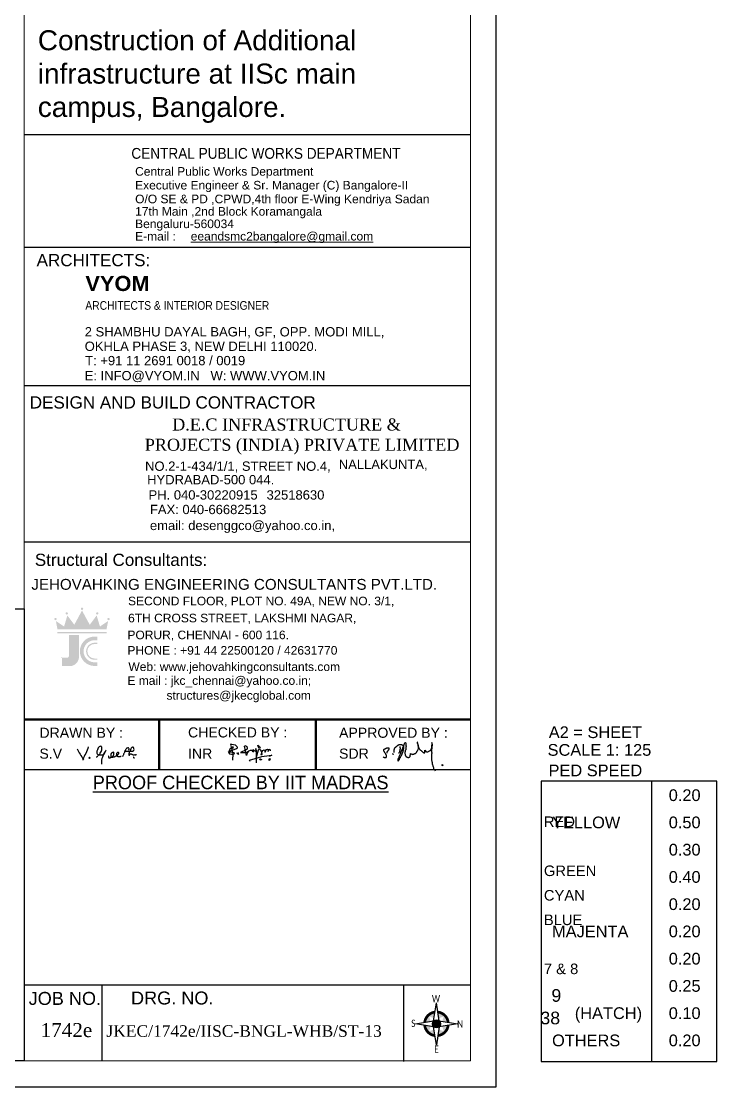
# Model space of a CAD drawing. Header units: inches. Extents: x 42351 to 118476, y -157843 to -108551.
# Drawn here: x 102833 to 118476, y -157843 to -133881 of the extents above; entities that cross this region are included whole.
import ezdxf
from ezdxf.enums import TextEntityAlignment as Align

# ---------------------------------------------------------------- set-up
doc = ezdxf.new("R2010")
doc.units = ezdxf.units.IN
doc.header["$MEASUREMENT"] = 0
for name, color, linetype in [('1', 8, 'Continuous'), ('2', 5, 'Continuous'), ('4', 4, 'Continuous'), ('5', 2, 'Continuous'), ('BULDINGS', 5, 'Continuous'), ('DIM', 251, 'Continuous'), ('Layer1', 142, 'Continuous'), ('TIT', 7, 'Continuous'), ('TITLE-2', 1, 'Continuous'), ('TITLE-3', 3, 'Continuous'), ('TITLE-4', 4, 'Continuous'), ('TITLE-5', 2, 'Continuous')]:
    doc.layers.add(name, color=color, linetype=linetype)
for name, color, linetype, lineweight in [('format', 7, 'Continuous', 20), ('G-ANNO-TTLB', 7, 'Continuous', 9), ('JKEC COLHAT', 2, 'Continuous', 20), ('text', 4, 'Continuous', 30), ('Textsmall', 130, 'Continuous', 30), ('WIN', 32, 'Continuous', 20)]:
    doc.layers.add(name, color=color, linetype=linetype, lineweight=lineweight)
doc.styles.add('Arial', font='arial.ttf', dxfattribs={"height": 400})
doc.styles.add('BA', font='ANTQUAB.TTF')
doc.styles.add('Calibri_1', font='CALIBRI.TTF', dxfattribs={"height": 2.1})
doc.styles.add('T200', font='sanss___.ttf', dxfattribs={"height": 250})
doc.styles.add('T400', font='romantic.ttf')
doc.styles.add('TITLE-T350', font='sanss___.ttf', dxfattribs={"width": 0.9, "height": 325})
doc.styles.add('X-TITLE BLOCK A1$0$X-TITLE BLOCK A1$0$X-TITLE BLOCK A1$0$ROMANTIC', font='romantic.ttf')

# ---------------------------------------------------------------- blocks, each defined once
blk = doc.blocks.new('A$C233D1B7E')
h = blk.add_hatch(color=1)
h.paths.add_polyline_path([(0.4847003582871566, 9.635110490927588, 1), (1.01276676e-08, 9.635110490927588, 1)])
h.paths.add_polyline_path([(2.311598759460395, 10.79532867056393, 1), (2.796299107619884, 10.79532867056393, 1)], flags=17)
h.paths.add_polyline_path([(5.919830164872321, 11.73537637804698, 1), (5.435129816712832, 11.73537637804698, 1)])
h.paths.add_polyline_path([(9.043361222124755, 10.79532867056393, 1), (8.558660873965268, 10.79532867056393, 1)], flags=17)
h.paths.add_polyline_path([(11.35495997145748, 9.635110490927588, 1), (10.87025962329799, 9.635110490927588, 1)])
h.paths.add_polyline_path([(10.70226326192604, 7.537006911405437), (11.03450882244462, 9.235779874206347), (9.35404827062534, 8.099188455239524), (8.674664674166749, 10.35717794612801), (7.262860892669394, 8.463148926107246), (5.677479990792575, 11.37831671906), (4.092099088915758, 8.463148926107246), (2.680295307418404, 10.35717794612801), (2.00091171095981, 8.099188455239524), (0.3204511591405324, 9.235779874206347), (0.6526967196591117, 7.537006911405437), (5.677479990792575, 7.537006911405437)])
h.paths.add_polyline_path([(10.70226326192604, 6.720922917258902), (10.70226326192604, 6.970922917258906), (0.6526967196591117, 6.970922917258902), (0.6526967196591116, 6.720922917258898)])
h = blk.add_hatch(color=252)
h.paths.add_polyline_path([(5.048100854410887, 6.372180881759328), (2.983842070516388, 6.372180881759332), (2.983842070516391, 2.039480239942239, -0.2396762990435147), (2.863287729045122, 1.80243316743082, -0.1353738130742322), (2.625835766228485, 1.712857858596695), (1.56026519223559, 1.713422911230889), (1.560265192235594, -6.7411925e-09), (3.415288741442656, -6.7411927e-09, 0.1848587761268771), (4.586270104222093, 0.6429567335130847, 0.192980149369364), (5.048100854410891, 1.999385900094946)])
h.paths.add_polyline_path([(8.258791717172452, 5.291354160675004), (8.849049201170226, 5.291354160675004), (8.849049201170226, 6.047045357791713), (8.113186051174603, 6.047045357791713, 0.9518389908103086), (8.111683534226572, 0.0154370579545211), (8.84754659289515, 0.0150704403856388), (8.847923089081313, 0.7707615437144427), (8.257665678341917, 0.7710556184534756, -1.000017812415205)])
h.paths.add_polyline_path([(6.765801061718682, 3.030660891584167, -0.4140057555792481), (8.2632009298993, 4.526998658101046), (8.849049201170226, 4.526998658101046), (8.849049201170226, 4.776998658101046), (8.2632009298993, 4.776998658101046, 0.4140354845641973), (6.515801007789947, 3.030660891583476, 0.4140354845639654), (8.2632009298993, 1.284323125067291), (8.849049201170226, 1.284323125067291), (8.849049201170226, 1.534323125067292), (8.2632009298993, 1.534323125067292, -0.4140057555792481)], flags=17)
at = {"color": 252}
blk.add_line((1.56026519223559, 1.713422911230889), (1.56026519223559, 1.713422911230889), dxfattribs=at)
blk = doc.blocks.new('A$C0D3D3FC4')
at = {"layer": '1'}
h = blk.add_hatch(color=256, dxfattribs=at)
edge = h.paths.add_edge_path()
edge.add_ellipse((0, 0), major_axis=(193.2780198827149, 193.2789218000936), ratio=0.9999999998989776, start_angle=-0.0001336823073388, end_angle=35.80434754954642)
edge.add_line((43.68034632503986, 269.824316788523), (62.86079841572791, 147.0867323499988))
edge.add_line((62.86079841572791, 147.0867323499988), (193.2784708398394, 193.2784708439722))
edge = h.paths.add_edge_path()
edge.add_line((147.0867323530838, 62.86079841363244), (269.8243167912588, 43.68034632428316))
edge.add_ellipse((0, 0), major_axis=(193.2780198827146, 193.2789218000935), ratio=0.9999999999709153, start_angle=-35.80461491571419, end_angle=-0.0001336823073357)
edge.add_line((193.2784708398394, 193.2784708439722), (147.0867323535495, 62.86079841369065))
edge = h.paths.add_edge_path()
edge.add_line((147.0867323437706, -62.86079841596074), (193.2784708505496, -193.2784708462423))
edge.add_ellipse((0, 0), major_axis=(193.2780199420919, 193.2789218594712), ratio=0.9999999997255546, start_angle=269.9998663176926, end_angle=305.8043475495464)
edge.add_line((269.8243167884648, -43.68034632550552), (147.0867323437706, -62.86079841596074))
edge = h.paths.add_edge_path()
edge.add_line((62.86079841386527, -147.0867323470884), (43.6803463245742, -269.8243167853798))
edge.add_ellipse((0, 0), major_axis=(193.2780198975887, 193.2789218149677), ratio=0.9999999999558096, start_angle=234.195385084498, end_angle=269.9998663176926)
edge.add_line((193.278470850084, -193.2784708462423), (62.86079841339961, -147.0867323471466))
edge = h.paths.add_edge_path()
edge.add_line((-43.68034632550552, -269.8243167885812), (-62.86079841619357, -147.086732350057))
edge.add_line((-62.86079841572791, -147.086732350057), (-193.2784708398394, -193.2784708440304))
edge.add_ellipse((0, 0), major_axis=(193.2780198827149, 193.2789218000936), ratio=0.9999999998989776, start_angle=179.9998663176927, end_angle=215.8043475495464)
edge = h.paths.add_edge_path()
edge.add_line((-147.0867323535495, -62.86079841363244), (-269.8243167917244, -43.68034632428316))
edge.add_ellipse((0, 0), major_axis=(193.2780198827146, 193.2789218000935), ratio=0.9999999999709153, start_angle=144.1953850842858, end_angle=179.9998663176927)
edge.add_line((-193.2784708403051, -193.2784708440304), (-147.0867323540151, -62.86079841374885))
edge = h.paths.add_edge_path()
edge.add_line((-147.0867323437706, 62.86079841590254), (-193.2784708505496, 193.2784708461841))
edge.add_ellipse((0, 0), major_axis=(193.2780199420919, 193.2789218594712), ratio=0.9999999997255546, start_angle=89.99986631769268, end_angle=125.8043475495464)
edge.add_line((-269.8243167884648, 43.68034632544732), (-147.0867323437706, 62.86079841590254))
edge = h.paths.add_edge_path()
edge.add_line((-193.2784708505496, 193.2784708462423), (-62.86079841386527, 147.0867323471466))
edge.add_line((-62.86079841386527, 147.0867323470302), (-43.6803463245742, 269.8243167853216))
edge.add_ellipse((0, 0), major_axis=(193.2780198975887, 193.2789218149677), ratio=0.9999999999558096, start_angle=54.19538508449794, end_angle=89.99986631769269)
at = {"layer": 'Layer1'}
h = blk.add_hatch(color=8, dxfattribs=at)
edge = h.paths.add_edge_path()
edge.add_line((-43.6803463245742, 269.8243167853216), (-32.20120719913393, 343.2804481282365))
edge.add_ellipse((0, 0), major_axis=(243.8021108876224, -243.8009732086727), ratio=0.9999999999960566, start_angle=140.3587795451892, end_angle=219.6409530892864)
edge.add_line((-343.280448123347, 32.20120719645638), (-269.8243167889304, 43.68034632544732))
edge.add_ellipse((0, 0), major_axis=(193.2789218064267, -193.2780198890479), ratio=0.9999999999554348, start_angle=144.195385084498, end_angle=215.8043475495464, ccw=False)
h = blk.add_hatch(color=8, dxfattribs=at)
edge = h.paths.add_edge_path()
edge.add_line((32.20120720285922, 343.2804481231142), (43.68034632550552, 269.8243167884648))
edge.add_ellipse((0, 0), major_axis=(193.2789218156228, -193.2780198982439), ratio=0.999999999943685, start_angle=90.21478221206411, end_angle=125.8043475495464, ccw=False)
edge.add_line((192.5521272332408, 194.0020950491307), (193.9373912187293, 194.4874400566332))
edge.add_line((193.9373912187293, 194.4874400566332), (193.4449219936505, 193.1118762207916))
edge.add_ellipse((0, 0), major_axis=(193.2789218023025, -193.2780198849237), ratio=0.9999999999926132, start_angle=414.1953850842858, end_angle=449.9505019997784, ccw=False)
edge.add_line((269.8243167912588, 43.68034632434137), (343.2804481280036, 32.20120719878469))
edge.add_ellipse((0, 0), major_axis=(243.800973211839, 243.802110890789), ratio=0.9999999999662532, start_angle=-39.64122045481075, end_angle=39.6409530882386)
h = blk.add_hatch(color=8, dxfattribs=at)
edge = h.paths.add_edge_path()
edge.add_line((-269.8243167917244, -43.68034632434137), (-343.2804481284693, -32.20120719878469))
edge.add_ellipse((0, 0), major_axis=(243.800973211839, 243.802110890789), ratio=0.9999999999662532, start_angle=140.3587795451892, end_angle=219.6409530882386)
edge.add_line((-32.20120720285922, -343.2804481231724), (-43.68034632550552, -269.824316788523))
edge.add_ellipse((0, 0), major_axis=(193.2789218164422, -193.2780198990634), ratio=0.9999999999154136, start_angle=234.19538508428582, end_angle=305.80434754954643, ccw=False)
h = blk.add_hatch(color=8, dxfattribs=at)
edge = h.paths.add_edge_path()
edge.add_line((343.2804481228814, -32.20120719645638), (269.8243167884648, -43.68034632544732))
edge.add_ellipse((0, 0), major_axis=(193.2789218064267, -193.2780198890479), ratio=0.9999999999554348, start_angle=324.19538508449796, end_angle=395.80434754954643, ccw=False)
edge.add_line((43.68034632410854, -269.8243167853216), (32.20120719866827, -343.2804481282365))
edge.add_ellipse((0, 0), major_axis=(243.8021108876224, -243.8009732086727), ratio=0.9999999999960566, start_angle=320.3587795451892, end_angle=399.6409530892864)
at = {"layer": '1'}
for q in [(-103.6980086523108, 3.085006e-09), (-100.1645846897736, 26.83901958051138), (-100.1645846888423, -26.83901957701892), (-89.80510981939733, 51.84900432563154), (-89.80510981660336, -51.84900432662107), (-73.32556510809809, 73.32556511252187), (-73.3255651127547, -73.32556511461735), (-51.8490043268539, 89.80510981637053), (-51.84900432545692, -89.80510981322732), (-26.83901957701892, 100.1645846951287), (-26.83901958074421, -100.1645846958272), (-3.259629e-09, 103.6980086523108), (26.83901958027855, 100.1645846958272), (51.84900432545692, 89.80510981322732), (73.32556511228904, 73.32556511461735), (89.8051098161377, 51.84900432662107), (100.1645846888423, 26.83901957701892), (51.84900432638824, -89.80510981637053), (2.7939677e-09, -103.6980086523108), (26.83901957701892, -100.1645846951287), (73.32556510809809, -73.32556511252187), (89.80510981939733, -51.84900432568975), (103.6980086518452, 3.259629e-09), (100.164584689308, -26.83901958051138)]:
    blk.add_line((0, 0), q, dxfattribs=at)
for major_axis, ratio, start_param, end_param in [((73.32573620032659, -73.32539403287669), 0.9999999999066659, 5.497787143735471, 11.78097245091506), ((74.24389634161972, 74.24424279519175), 0.9999999998705016, 3.92699081705199, 10.21017612423158)]:
    blk.add_ellipse((0, 0), major_axis=major_axis, ratio=ratio, start_param=start_param, end_param=end_param, dxfattribs=at)
at = {"layer": 'BULDINGS'}
for p, q in [((-74.24406957067549, 74.24406956305029), (0, 549.3391149750096)), ((74.24406956927851, 74.2440695638652), (0, 549.3391149750096)), ((-549.339114968665, 0), (-74.24406957067549, 74.24406956305029)), ((-74.24406956974417, -74.2440695639234), (-549.339114968665, 0)), ((74.24406956927851, 74.2440695638652), (549.339114968665, 0)), ((549.339114968665, 0), (74.24406956974417, -74.24406956305029)), ((0, -549.3391149750678), (-74.24406956974417, -74.2440695639234)), ((74.24406956974417, -74.24406956305029), (0, -549.3391149750678))]:
    blk.add_line(p, q, dxfattribs=at)
at = {"layer": 'G-ANNO-TTLB', "color": 6, "style": 'Calibri_1', "width": 0.8}
for s, p in [('W', (-117.2769349198788, 561.0382231280673)), ('S', (-655.7846616716124, -81.71463926776778)), ('N', (538.942861254327, -99.47862478805473)), ('E', (-58.27510092686862, -750.2639048791025))]:
    blk.add_text(s, height=189.9670588207958, dxfattribs=at).set_placement(p)
blk = doc.blocks.new('A$C108F759D')
at = {"layer": 'DIM', "color": 4}
blk.add_circle((3.488196855680541, 1.82702213816384), 0.1807916583310359, dxfattribs=at)
for points, knots in [([(4.085306387e-07, 4.366481702918633), (0.269824600491431, 3.856834051969168), (0.826244106759139, 2.805903961723442), (1.469146823278749, 1.805487319341554), (1.80028615969644, 1.290222649387999)], [0, 0, 0, 0, 1.729181136948023, 3.565729155883614, 3.565729155883614, 3.565729155883614, 3.565729155883614]), ([(3.10830570710749, 4.914308458592699), (2.920705346157069, 4.278630303099689), (2.55328004343551, 3.033788870966583), (1.732520130052797, 1.889925213009311), (1.594022953952084, 1.203845566475254), (1.581105791473135, 1.139829596208812)], [0, 0, 0, 0, 1.983274282695995, 3.883867933512678, 4.079452237943617, 4.079452237943617, 4.079452237943617, 4.079452237943617]), ([(5.324347985246562, 2.068841209784295), (5.459065372652317, 2.114187955411838), (5.69769259202151, 2.194499403247895), (5.982325925732702, 2.478029470745203), (6.220207664906829, 2.784260570928458), (6.540935296898278, 3.187129322466283), (6.875410638310788, 3.562279276559214), (6.91364571032713, 4.029266131776956), (6.958239688592689, 4.386194784283036), (6.911417377152213, 4.685336865788116), (6.912421467592819, 4.916422537602902), (6.747816015395749, 5.105592054287957), (6.380528279334019, 5.02318607744494), (6.082960939184278, 4.860217428092997), (5.865264813819824, 4.520061863072653), (5.7547535463823, 4.147447465188676), (5.524459144469335, 3.729225027133729), (5.550458446647367, 3.341380123232727), (5.596035574268958, 2.970580061555065), (5.951837742996396, 2.664700112569606), (6.371536758531318, 2.594906796187113), (6.780397096672086, 2.635682762211788), (7.049699757462976, 2.668920698203996), (7.322066972480489, 2.726128903998024), (7.586182497380427, 2.93717879975071), (7.682465812386951, 3.344828880101766), (7.929445365137687, 3.618323754751146), (8.339008694803043, 4.303730056282211), (7.62852978568781, 3.101704357467314), (7.390519017610853, 2.626028217266804), (7.138747933545649, 2.094943612096675), (6.914482528951039, 1.600035762416019), (6.862511898600719, 0.9067567180268399), (6.896877284881416, 0.4418969186537869), (6.894716550788856, 0.0807680521612536), (6.894236968215921, 3.30986893e-07)], [0, 0, 0, 0, 0.4198385762511161, 0.7436537771068716, 1.183527611361249, 1.584172068062915, 2.304077791710247, 2.601561438480015, 2.967960303134685, 3.378815918392963, 3.513692192139064, 3.640429255207978, 4.068873333539173, 4.457517070934187, 4.662784304244068, 5.253895160729905, 5.629670606639342, 6.057569628696399, 6.396976639513484, 6.706053359609582, 7.383587966407544, 7.607398825192926, 7.940579773800698, 8.20042503274411, 8.428877191450944, 8.91526906276018, 9.357951191574982, 9.642422186834047, 10.7604123506696, 11.15115162119854, 11.54592475500749, 12.46131540447013, 12.77612810601545, 13.61704643607654, 13.8593020370033, 13.8593020370033, 13.8593020370033, 13.8593020370033]), ([(8.882315792075644, 2.421477433757218), (8.837330303881169, 2.344098321564892), (8.728710505510517, 2.15729300569208), (8.858643072252661, 1.816303825808742), (9.172553665331977, 1.75317604587173), (9.400727367937122, 1.848932601418279), (9.515768852996429, 2.024842407646928), (9.670186794245694, 2.063340935235532), (9.79967997040239, 2.088656702462158), (9.968560593104442, 2.180345403815362), (10.1275207621929, 2.335552759748336), (10.24568064019596, 2.526741138332651), (10.3011279053545, 2.669188214380501), (10.32296681156527, 2.798971208262959), (10.31914098904306, 2.925123413066756), (10.32465185139938, 3.07851222571316), (10.33242132838215, 3.206980579346878), (10.31798197546878, 3.378063559315365), (10.14707443422583, 3.360694197436699), (10.00733164595492, 3.347410240292408), (9.866680050640648, 3.257219574078202), (9.746081104013637, 3.196160805600015), (9.6542780069333, 3.090228042810507), (9.572260790821222, 2.984957621217506), (9.489527012689877, 2.86926927550992), (9.44961405295986, 2.725044347889332), (9.431670780856798, 2.56903618284676), (9.447810651787647, 2.370969476853209), (9.484615980746646, 2.212754140077534), (9.482508580975914, 2.003703600894478), (9.755648519036672, 1.988975928641477), (9.952311958801562, 2.036537162917835), (10.20352560625313, 2.074255063931624), (10.42354131909758, 2.087595841167303), (10.64143745759287, 2.166128629752372), (10.83956202177517, 2.3143659969083), (11.08510437053842, 2.39164294799193), (11.28456889688753, 2.542618830787455), (11.43339349030708, 2.652991892889947), (11.5340621633407, 2.759644727055055), (11.62670932423529, 2.873485978187874), (11.69625666879264, 2.988601033767944), (11.7372454619486, 3.132294978427716), (11.72645854813294, 3.257010153861754), (11.64047076886152, 3.374829458946071), (11.48465203021638, 3.375161610059681), (11.32539954995987, 3.29331627258822), (11.20483871375933, 3.187100788617903), (11.0890609325189, 3.07590345964589), (11.0606534084549, 2.877353827063332), (11.10021625743017, 2.695363974112989), (11.08630272445017, 2.505878223467018), (11.15308350593527, 2.390321247576982), (11.2622964774745, 2.290894464697909), (11.42284999391347, 2.230632879022753), (11.60180524689152, 2.178055257091669), (11.85937712085115, 2.194293812357861), (12.09236605978123, 2.157462099544141), (12.26029777702626, 2.264047918542288), (12.34625945467225, 2.245485791785526), (12.38289529399864, 2.276620705844381), (12.39015893708716, 2.28278615176589)], [0, 0, 0, 0, 0.2625488423870372, 0.6338550198925004, 0.8696209765079747, 1.151100623768746, 1.324596416236133, 1.469910299097826, 1.607716841687155, 1.722201343432407, 2.039619301606407, 2.261379222673341, 2.392597374889969, 2.495684685734221, 2.65335488940315, 2.772506010367218, 2.947687116130232, 3.079562165752691, 3.17102223158954, 3.389062914569232, 3.520866387022171, 3.660980851619859, 3.792363085772567, 3.934677807461053, 4.063955318454687, 4.214639291929845, 4.376725519938355, 4.534708280656309, 4.803230936722542, 4.884482344995793, 5.107530119252801, 5.401661046025604, 5.568322273169051, 5.855021762870003, 6.064758515149819, 6.25058384522552, 6.592504629252645, 6.822005414312316, 6.996655830512203, 7.147862684793644, 7.260067027870196, 7.437392237082184, 7.546161416498359, 7.705191584338943, 7.794954212272325, 7.957240736963991, 8.111053527767165, 8.332794558118337, 8.439620476075504, 8.579834022147155, 8.902580218598581, 9.004225648853271, 9.137417108521744, 9.283848542673947, 9.440866877960074, 9.646716010490382, 9.836147341374447, 10.21681288954135, 10.30229791808792, 10.41582058610982, 10.44387775690315, 10.44387775690315, 10.44387775690315, 10.44387775690315]), ([(14.34183294850783, 4.028022515513953), (14.45989786084384, 4.059725072499552), (14.60536231005499, 4.098776151139489), (14.6303749709359, 4.248152058121494), (14.63002740975578, 4.404688531015533), (14.48713274393739, 4.716753160283725), (14.10280085921599, 4.582231897532546), (13.79108187480715, 4.465910598509041), (13.72301005977316, 4.192165922531502), (13.58922957297567, 4.012433291076073), (13.48588868559585, 3.837798275691958), (13.40268332068002, 3.632402568953802), (13.31971434789097, 3.404416694930816), (13.21478173758516, 3.136182571511236), (13.04814174960671, 2.851119888925761), (12.95799703186352, 2.572494774739895), (12.88033754582039, 2.362197153798309), (12.82856865284802, 2.275366592718492), (12.80327149761552, 2.232922949664214)], [0, 0, 0, 0, 0.3155805190851765, 0.3888107761168963, 0.4318934001887095, 0.791878564878098, 1.168206999937187, 1.464200401372885, 1.753278344758684, 1.940588164489452, 2.140159060713555, 2.358939127046838, 2.604374850576268, 2.868443197449677, 3.221762186026887, 3.589916201536288, 3.744612944102816, 3.892514239199141, 3.892514239199141, 3.892514239199141, 3.892514239199141]), ([(13.36066722621138, 3.516954020339142), (13.46347551793727, 3.578989834058698), (13.61632631491503, 3.67123321439466), (13.85405306675794, 3.657072251072667), (14.05885508855572, 3.665731717420088), (14.46987195404772, 3.667741285649295), (14.92790277804705, 3.603770821437674), (15.37166401299143, 3.695682220489804), (15.6210866683836, 3.706996622746057), (15.8592577920436, 3.770846739724852), (16.01404431590429, 4.032831501266479), (16.0068156228366, 4.286894747529292), (15.93191733103494, 4.497438324721367), (15.88065946558832, 4.638660336359606), (15.76876395822411, 4.81918112887127), (15.44164711942392, 4.818354844092941), (15.23250842266183, 4.552517810600014), (15.04762746097066, 4.264395869324712), (14.99657460551835, 4.019135527189983), (14.8494801675219, 3.786847373190724), (14.7483222230548, 3.587789235112613), (14.64538805122026, 3.402885309042561), (14.61104902425484, 3.213269504188472), (14.57044019601225, 3.019890105374222), (14.53794772874641, 2.821456545106946), (14.50319498634752, 2.692691743408224), (14.54807274582368, 2.473098355461427), (14.79155481512624, 2.67106368813016), (14.88099643266107, 2.839596501950569), (15.02979669234031, 2.895479482338924), (15.16274845737131, 2.948967667968525), (15.3068607247693, 2.939311793726672), (15.40785530971598, 2.74245842906888), (15.67696910985246, 2.70275428708827), (15.91973699332528, 2.638143693236827), (16.1311940371028, 2.726461482990608), (16.32258675921786, 2.697442241848336), (16.52393174194248, 2.697475062441648), (16.63483200777662, 2.710998065091588), (16.6949132858752, 2.718324408759656)], [0, 0, 0, 0, 0.3479204285443117, 0.5172871331227261, 0.7007590881086354, 0.9653336473349217, 1.749390980899728, 2.068247190691153, 2.313250580658724, 2.504329347791155, 2.776752611731667, 3.146052018833187, 3.231513645706467, 3.445654061414209, 3.606102707858629, 3.8233014624931, 4.289677481028837, 4.540027636964222, 4.856360738832107, 5.021763305511752, 5.360444058429362, 5.529713398195312, 5.64989262981799, 5.934313086861662, 6.126876149793143, 6.245352410482208, 6.348061152903525, 6.679087927942757, 6.744065416334732, 6.942005531827967, 7.110475384944345, 7.1831856143424, 7.348889005046794, 7.688805044035245, 7.942774297472707, 8.082771537476107, 8.353336059814989, 8.506657463156673, 8.68792265928945, 8.68792265928945, 8.68792265928945, 8.68792265928945]), ([(16.04121700049251, 1.732731422653557), (16.02173297571355, 1.777206130649648), (15.97914169977437, 1.874448794419056), (15.7405964996094, 1.875768359502421), (15.84604001444626, 2.004396939705243), (15.89964962149274, 2.010171059902087), (15.90980766704505, 1.963866849229022), (15.91602491563071, 1.912488592870091), (15.97049126689827, 1.823503142206453), (16.01298934915807, 1.768958596770932), (16.04121700049251, 1.732731422653557)], [0, 0, 0, 0, 0.1416636414951345, 0.3097261774399947, 0.4350535351144867, 0.4421429346723851, 0.4579789629778724, 0.5490020495111779, 0.6193846369167881, 0.7585920687732084, 0.7585920687732084, 0.7585920687732084, 0.7585920687732084])]:
    blk.add_open_spline(points, degree=3, knots=knots, dxfattribs=at)
blk = doc.blocks.new('A$C74DA5AF1')
at = {"layer": 'DIM', "color": 4}
for points, knots in [([(-1.109882021e-06, 5.440562423739493), (0.0866438753803537, 5.368729968848069), (0.2444957622846698, 5.237864254184759), (0.5390759982355957, 5.14281502348099), (0.7718766177984685, 5.121179958640517), (0.9554101091969556, 5.108589698183374), (1.033148657043094, 5.177435968707263), (1.095176639036369, 5.221782911481048), (1.172100238940957, 5.269126264867433), (1.227355090962464, 5.337821076279583), (1.276744134308963, 5.411246211567668), (1.313752725187302, 5.50544109867791), (1.316894440723448, 5.692539838932398), (1.268977288393755, 5.922398264717771), (1.173655529424139, 6.120144303890346), (1.108101487022322, 6.243485466514221), (1.034119944680636, 6.295658700599772), (1.024484338573911, 6.403405163812645), (0.8855198729163027, 6.574432494466509), (0.7662424527769147, 6.760729943898424), (0.6807552378022605, 6.940574659785145), (0.6438937603427968, 7.055404452230123), (0.5477868343945036, 7.144511169705773), (0.4907792604122561, 7.312912065753583), (0.3737194258419049, 7.428851121969906), (0.3041846111370833, 7.595276771128336), (0.226783074739506, 7.735739652522161), (0.166536591271221, 7.887196097372556), (0.1634057724832117, 8.08044894619014), (0.1913951568093072, 8.33076402840121), (0.3978834259486652, 8.369846679900407), (0.4906115864920347, 8.455416828410227), (0.552749882329018, 8.539032555675874), (0.6969369853754801, 8.597669365319064), (0.8705643999334278, 8.616893847550205), (1.008769744204424, 8.7182041566186), (1.136288715812226, 8.738614975860973), (1.208255469017607, 8.808225102984691), (1.295622060782291, 8.840358410580055), (1.398909534752413, 8.885139289256184), (1.53751896142035, 8.91890484391017), (1.677113451014267, 8.927635078260636), (1.824024976991316, 8.92154478379478), (1.959743560584954, 8.944854462777275), (2.071472846364697, 8.936277305154352), (2.176946308494777, 8.954393479947532), (2.205481082663748, 8.858709103485618), (2.215754843515095, 8.785203307308237), (2.241453203678372, 8.70832470034056), (2.222972324170291, 8.62532473041597), (2.208763476586937, 8.536600335378102), (2.188176604776807, 8.442047307829986), (2.162663775776984, 8.359919224984486), (2.110910946578627, 8.243273665759855), (2.063700067902918, 8.147061849573483), (1.993292810264507, 8.033552414595032), (1.937825737695072, 7.965537453761474), (1.850840577151023, 7.864021511061281), (1.787118566197281, 7.770200222529562), (1.702133580821611, 7.66697170870204), (1.616568545704602, 7.557355814522902), (1.529986128751904, 7.440524357131294), (1.44199452311982, 7.356176545320624), (1.398821599859492, 7.284652324416501), (1.359117819639802, 7.21040193290421), (1.350432128613695, 7.101112352268569), (1.359649477731495, 6.992731852022681), (1.358657202599517, 6.918576929668694), (1.358255465893478, 6.888322015835398)], [0, 0, 0, 0, 0.3351665715101058, 0.6106154390112373, 0.9042272028190852, 1.060698955509918, 1.117237553531671, 1.208272148401866, 1.291417054881103, 1.38553343062607, 1.469403412682531, 1.55702538601007, 1.684415072148023, 2.023583374367407, 2.251091245675449, 2.341419063029064, 2.441850029373839, 2.500197134779121, 2.651197095701249, 3.082456492352335, 3.169984674944577, 3.248000051258059, 3.440918156221489, 3.544635341059179, 3.773750466452826, 3.919535705294151, 4.081519325382514, 4.25790465554303, 4.39569867099753, 4.673473111248413, 4.890786693453421, 4.94541875444343, 5.051323942477447, 5.197473185958781, 5.394548313315103, 5.568240450924471, 5.69773242601378, 5.765794454987135, 5.86121044476734, 5.973309463062941, 6.104318605816897, 6.286407785295867, 6.390816632851231, 6.545758970309861, 6.691094547498799, 6.741028949106571, 6.834412660776029, 6.922447128027962, 6.98293906206305, 7.069557771440597, 7.170939996065123, 7.254543513801002, 7.35922606930157, 7.428295983210117, 7.637200211266774, 7.679987237930723, 7.828776448868513, 7.899633321037629, 8.081067952347764, 8.168201748571684, 8.300680458096135, 8.498265328661253, 8.604112590993196, 8.663247958960184, 8.748449212410152, 8.853609671165232, 8.985167795036494, 9.075834701850175, 9.075834701850175, 9.075834701850175, 9.075834701850175]), ([(4.221937786716524, 7.084162712701925), (4.222821372720606, 7.234695171488933), (4.223857692336276, 7.410316918395197), (4.219429519604727, 7.712219511647428), (4.259000407844569, 7.880912015539092), (4.261247298126283, 8.087311566167104), (4.227595546839931, 8.22917163893748), (4.381296666651262, 8.38881194830746), (4.351666357661525, 8.601560698122324), (4.478343787597056, 8.759562623914707), (4.53457508310019, 8.932678697499469), (4.69663474714257, 9.05842444269939), (4.839893462681577, 9.19598829188665), (4.932146897676045, 9.330261809760664), (5.108657908008674, 9.453094293731368), (5.302389505012833, 9.558626749287924), (5.535114080106803, 9.68965168691441), (5.586870309771624, 9.910309381740626), (5.819284449840584, 10.01721943177065), (6.023235473729444, 10.0599613178372), (6.153793424609515, 10.19759793573178), (6.391585671054252, 10.14583156576331), (6.687054189164597, 10.16996762380824), (7.056237205242629, 10.19499989305032), (7.388653521817331, 10.08218991596668), (7.644329308451262, 9.919366941025416), (7.892464266528443, 9.697329861099423), (7.860034941963596, 9.395357572095302), (7.91346558685296, 9.160147344524617), (7.868367411721929, 8.96707992719674), (7.877804856366144, 8.778327876059183), (7.894195288706484, 8.579950605566125), (7.80494295919611, 8.28866219946497), (7.723582453782401, 7.976125663664389), (7.639163749575575, 7.636205457722581), (7.576233830309945, 7.385267912210466), (7.511663093164692, 7.127086089703301), (7.450404479536451, 6.882878355109685), (7.34139385105275, 6.649340078760297), (7.243573735811962, 6.456737739001521), (7.12059403060868, 6.216626710414923), (6.996481009097898, 5.926783304047504), (6.904999797273581, 5.534475899902251), (6.572873639825863, 5.337781165733801), (6.609650759314595, 5.079856860814905), (6.418827170475247, 4.919531273249715), (6.325665915697709, 4.625752450789944), (6.165449937429534, 4.287643014547822), (5.946171202816977, 4.108322213658074), (5.922827269460718, 3.658564295383808), (5.780998338451798, 3.841820646930799), (5.825659644530721, 4.01599793580272), (5.740829721038742, 4.391539112122224), (5.870886714955693, 4.862955701808397), (6.15704992177455, 5.215868770928001), (6.258226908092281, 5.523028250148922), (6.37166466864824, 5.789974076535258), (6.509370837633545, 6.132529859051839), (6.647016052567858, 6.487941577681373), (6.829669800363677, 6.88920003475415), (6.89744890474667, 7.212723401434812), (7.054507630622066, 7.45820195304457), (7.146203454446002, 7.707925394599314), (7.220403270394956, 7.972094731831612), (7.415859925868475, 8.322821766357688), (7.533947118407974, 8.679658665179353), (7.685727989873065, 9.044707162334557), (7.831532037237704, 9.406213154543034), (7.993042813511263, 9.82035627569222), (8.19726171558148, 10.27693008094143), (8.287088158881598, 10.63268627819181), (8.488168106247272, 11.17466349265495), (8.71210714764207, 10.79017054192426), (8.82748701493024, 10.57747031569236), (8.871431609989777, 10.26370099065817), (8.843173347062113, 10.00073821168725), (8.88543261417907, 9.73226761416155), (8.877591418720755, 9.499191845530486), (8.865065091770006, 9.259330914028737), (8.77938190196699, 8.85078331178634), (8.71849254228422, 8.484604547960584), (8.758673110988006, 8.107484215105323), (8.626022417543808, 7.95061279019572), (8.518055941868178, 7.724078690912769), (8.50210763691663, 7.337712981799205), (8.394347203401493, 6.93314980745695), (8.456897483782862, 6.482358002519158), (8.659448938725017, 6.125797540011927), (8.586507422310822, 5.634382046752147), (8.963583239517446, 5.58552963406023), (9.075739056138167, 5.307558988836165), (9.354790488959155, 5.245014957227497), (9.559678324565517, 5.185146502433897), (9.718163807992408, 5.074264679172516), (9.88919333910582, 5.090867933914518), (9.961378818771141, 5.160898495355197), (10.0457515762771, 5.2185273621317), (10.15179921201851, 5.247235887332748), (10.27497210832491, 5.334936890264702), (10.49035957869888, 5.426734955857053), (10.4847314955914, 5.759097386148916), (10.5470538656185, 6.040515944610486), (10.61231109883058, 6.322655381610791), (10.66177703612225, 6.529574359444517), (10.60478547349246, 7.001159709782276), (10.97719513244032, 6.366298736770835), (11.27586998883162, 6.415919060536086), (11.48295794225856, 6.374429889966841), (11.77929942006574, 6.374013997594613), (12.10698790488062, 6.464845703425308), (12.29247582290089, 6.71553745935183), (12.50452788606795, 6.720142163471989), (12.6679647738107, 6.821567845310152), (12.75788755484322, 6.963060836633489), (12.92290900383007, 7.045219939920155), (12.94409967450117, 7.20803656596707), (13.05672379575403, 7.378783333577409), (13.20333887709737, 7.537067019605875), (13.36075091571587, 7.739248635363752), (13.42757278516211, 8.038038559186337), (13.67704050733133, 8.334727990210864), (13.71825159222421, 8.753566551829799), (13.7669833436072, 9.096446884905497), (13.7446390341204, 9.45682912367049), (13.62561799775126, 9.753306139177056), (13.53971839982585, 10.19593344264485), (13.53657297838091, 10.64740802485525), (13.34670562174763, 10.9204700775797), (13.26663628865673, 11.30322489442059), (13.20732470457809, 10.73244630243205), (13.45315854996985, 10.55982837796689), (13.46047597739067, 10.21501226588767), (13.57954699806741, 9.913096853683404), (13.64392113285359, 9.539672803769877), (13.74562029198012, 9.174183982671575), (13.86311221395513, 8.850140012948115), (14.02630308978582, 8.566745826500318), (14.17926767475934, 8.302675666266996), (14.44119790070401, 8.04460682641176), (14.72627964603212, 7.871309233878632), (15.00624442456344, 7.628419772767712), (15.31640815102085, 7.507311749757408), (15.41915003760282, 7.18909014946891), (15.64511370409736, 7.1185626599372), (15.80272553885665, 6.994177072111089), (15.94582958114613, 6.930356023385672), (16.08655711297743, 6.99168403066289), (16.3071560221265, 6.935456937498628), (16.23163678300513, 7.196769770673825), (16.25317763848426, 7.455272350253679), (16.25582815570379, 7.709806128611567), (16.11700546198412, 8.324800688661426), (16.49957836868926, 7.416464933338335), (16.89079626422313, 7.419941709796063), (17.23263198258461, 7.326449747755896), (17.66644628889803, 7.377799211501483), (17.97253766177093, 7.7459710644167), (18.33734969613921, 7.765097199487814), (18.57337589125063, 8.011488538293719), (18.6148250634578, 8.258540808034692), (18.76334427182785, 8.525167461824422), (18.84206931408203, 8.762281393832117), (18.94536115972808, 9.093732931447589), (19.00954344728047, 9.435629330538923), (19.00921784536128, 10.03152060519026), (19.07039142664163, 10.40754795970695), (18.98770471772358, 11.2280850272678), (18.97621108489072, 10.65448029741978), (19.05522725449058, 10.4317242134045), (19.08497133994036, 10.11610014093569), (19.03010823437137, 9.839860194330356), (19.02502649998774, 9.533749032411784), (18.9309663362769, 9.247505193044564), (18.95400665500659, 8.920259033612911), (18.90516861241989, 8.602009936174628), (18.85007823666179, 8.296874342076094), (18.87163196744942, 7.867510095513259), (18.86797224973909, 7.336071511673124), (18.92943435315031, 6.836577879037244), (18.83760112633886, 6.332415005479138), (18.72495534680723, 5.804251023083217), (18.84228638368658, 5.18541364998777), (18.75368996141579, 4.61260832930099), (18.89895060771418, 4.085305719170717), (18.95205394803392, 3.629829645659103), (19.03917059077121, 3.282823883636212), (19.09643471294195, 2.837062098466506), (19.19492331100968, 2.371520458218899), (19.43013707388183, 1.786220461203137), (19.49658754816614, 1.322732234615379), (19.72905591418577, 0.6441306073685366), (20.0414669035937, 0.2783857625613602), (20.27924626297448, 3.013569199e-07)], [0, 0, 0, 0, 0.4516859136245855, 0.5269683303133104, 0.9052646320264477, 0.9617258819347607, 1.149930587366331, 1.301717494916779, 1.571202721428125, 1.722987796471074, 1.891367517720292, 2.104434829047588, 2.31750174244267, 2.491113225923276, 2.585292714181172, 2.956845677902501, 3.171603929999274, 3.339983150797373, 3.585596536176619, 3.872572570283761, 3.966751903717845, 4.117508478324895, 4.532089718001778, 4.890136854551685, 5.205993637765666, 5.561425871354476, 5.814775351554268, 6.136937315314126, 6.401098418481823, 6.534183090657077, 6.722389108067731, 6.967056572948398, 7.122266810180546, 7.629070149926012, 7.939490476371252, 8.172306177069885, 8.405121345171942, 8.738656863122838, 8.924057249457903, 9.176626595166447, 9.387100549975292, 9.733177296090014, 10.1212481567796, 10.58090977260064, 10.65619243174803, 10.85984845040389, 11.23870223377898, 11.60082478799943, 11.91417878238045, 12.21828826263089, 12.31243480065636, 12.44417894647687, 12.74589798840723, 13.44434450006405, 13.81220568966211, 14.09813040175743, 14.40460515176302, 14.68420554755829, 15.20516688685784, 15.54790105869288, 16.00627583841802, 16.17873125402852, 16.41637226548442, 16.80140781079635, 16.99776764986046, 17.61684571124092, 17.92382278272072, 18.18494671372395, 18.78341287121847, 19.27949384703566, 19.61367337615188, 20.06508612723647, 20.30622743289621, 20.61783482669489, 20.86538845858439, 21.22298015870063, 21.4121271887483, 21.67561576716251, 21.92100849101227, 22.13143760618467, 22.92548916233265, 23.03841280028973, 23.23224117500795, 23.50177119864969, 23.7865850018205, 24.37487309612897, 24.75550704021873, 25.09484858329013, 25.66639014351846, 25.74408192689301, 26.1710800233175, 26.39161751656037, 26.57037002053325, 26.81530349545222, 26.94855104908766, 27.04273106934277, 27.11064984730999, 27.25413724573071, 27.36398164782767, 27.56773701551563, 27.89644694113978, 28.2213533085367, 28.47246776578783, 28.73863825913933, 28.92684422097394, 29.53341745237075, 29.64648542636084, 29.83586866010232, 30.15622607242298, 30.53774149501623, 30.80543662621735, 31.02027893157163, 31.13012331214506, 31.36982292115809, 31.51692748534733, 31.63597434826372, 31.82980271727109, 32.12394331973274, 32.28591352786172, 32.59002323063242, 33.01973855925122, 33.40362375778234, 33.81938895360715, 34.06478129796298, 34.47586893324686, 34.76378294187808, 35.43213733625377, 35.70166811639659, 35.88023854742302, 36.23832586821442, 36.54189424224403, 36.82980823161075, 37.18143841306004, 37.52849405977143, 37.95770751451647, 38.32125454878199, 38.55714536938399, 38.93837661435054, 39.23134324654434, 39.6495782208322, 39.93211767603257, 40.35035285921671, 40.56991120832955, 40.85746027388815, 40.99329770530146, 41.19002019020927, 41.26771193085076, 41.45709507356277, 41.66412171663841, 41.83350704479797, 42.28559414480623, 42.5145644357209, 43.23798839809533, 43.53050971913525, 43.72267805450427, 44.29579343271659, 44.71402775078467, 45.07153253988674, 45.31123254206445, 45.67477912651026, 45.80106321066776, 46.22407134923559, 46.42058416015424, 46.84144210595981, 47.27472499817551, 48.12185965723119, 48.44402142810233, 48.8016131833652, 49.08952723216138, 49.29740947921731, 49.7131748080921, 49.93980694127101, 50.20929232558368, 50.60497409313359, 50.90845350629002, 51.17462358113067, 51.53221535581088, 52.19120622270461, 52.774949508309, 53.02250308509966, 53.72521168350185, 54.37392326479075, 54.88242915116571, 55.43630010981603, 55.99017125114761, 56.2596563961789, 56.50721009784543, 57.33814711167816, 57.67748824093037, 58.39420744549165, 58.73354894295527, 59.81483777710626, 59.81483777710626, 59.81483777710626, 59.81483777710626]), ([(6.426601877811378, 9.411597167193689), (6.4619551467408, 9.278342160343632), (6.510609833076963, 9.09490736720133), (6.552024231720983, 8.8075518534856), (6.583262294599793, 8.57827807714624), (6.478809246068721, 8.314396813233593), (6.429728114491766, 8.083828447427068), (6.446767706312508, 7.827986220472298), (6.402257287033666, 7.625995322170741), (6.340383621647312, 7.415549662529056), (6.267490889643928, 7.17727203533094), (6.126299032615069, 6.994608588400164), (6.024814757200302, 6.877376731922842), (6.001092393706073, 6.849982004415494)], [0, 0, 0, 0, 0.4123502981267759, 0.5676215017394798, 0.8747741856765792, 1.08396661514589, 1.408124875221495, 1.573391887217995, 1.848987164647415, 2.020884803505785, 2.233722594088977, 2.59074717608123, 2.699637007591974, 2.699637007591974, 2.699637007591974, 2.699637007591974]), ([(3.575030441096544, 6.690210266945031), (3.592904678247541, 6.663715230450402), (3.6540352651216, 6.573142590796627), (3.752844708688014, 6.480239641830904), (3.833013184652693, 6.368723788102608), (3.882627268193358, 6.314981496824384), (3.905311328621165, 6.273328513518625), (3.911229695874624, 6.262446796324353)], [0, 0, 0, 0, 0.0957521018753, 0.3273745786237516, 0.4028479636476377, 0.5077848648594261, 0.5448778706987829, 0.5448778706987829, 0.5448778706987829, 0.5448778706987829]), ([(22.922824794051, 1.907267348426785), (22.92149393736651, 1.923323048434548), (22.91761152971828, 1.969956661146399), (22.98345678270039, 2.056890922585155), (22.96001018342945, 2.207322892340035), (22.98633901084128, 2.325774315157291), (22.92732060893897, 2.512373891579911), (23.14915433169796, 2.300783755825584), (23.26765174722546, 2.238756490392056), (23.3216135122337, 2.150514246416915), (23.36827416103329, 2.119310891807868), (23.38467989341967, 2.108332949295856)], [0, 0, 0, 0, 0.0473059489678722, 0.1374001497639936, 0.3033992194895792, 0.4689824016229239, 0.5292935757667316, 0.7790207533609678, 0.8973887431455018, 1.006491933728178, 1.065672387127415, 1.065672387127415, 1.065672387127415, 1.065672387127415])]:
    blk.add_open_spline(points, degree=3, knots=knots, dxfattribs=at)
blk = doc.blocks.new('AGN')
at = {"layer": 'Textsmall', "color": 4}
for points in [[(-46.62523923477124, -3.052877670617874), (-45.89732865475865, -2.166103130189014), (-46.25024392806494, -1.49350882115408), (-48.07897110131375, -3.375087367903403), (-49.45578263313723, -5.229955939182616), (-50.02280300451162, -6.815956484933566), (-50.02280300451162, -8.741813092337509), (-49.62588837928865, -9.846349136776835), (-48.43514815622871, -10.66766969974145), (-46.33717241688077, -10.66766969974145), (-44.77786548244762, -10.21452688636162), (-43.36031638031614, -9.44984830141783), (-42.97750813871403, -8.736614515889242), (-43.50940500286355, -8.02815855620105), (-44.89592152207182, -8.081750441775), (-47.29009113875031, -8.411466553560956), (-48.78615606705944, -8.617499036683737), (-50.71892125851696, -9.0820172167858), (-49.24028589028307, -7.515863239578095), (-47.17171732197016, -5.930670646821738), (-44.45345518526278, -4.171167087919399), (-42.02450175418085, -2.500680938368361), (-41.22270981178803, -1.572812622616595), (-41.22270981178803, -0.8828878616307633), (-41.7362669161846, -0.210652798131548), (-43.06231811315934, 0.5955696674365641), (-44.33595068989666, 0.9631239792434484), (-46.4303724387571, 0.9631239792434484), (-48.63800321246595, 0.9631239792434484), (-49.82672719426203, 0.9631239792434484), (-49.82672719426203, -0.1112661927347176), (-49.45878873197739, -1.129109439985484), (-44.89126809567801, -9.674386546116864), (-43.3976972011294, -17.46273750209406)], [(-28.87080799764067, -5.767985711245898), (-28.81364089332897, -7.87893813650379), (-33.50849682099874, 2.673463401053879), (-33.3695283881691, 3.617258509367558), (-32.18175990002169, 3.442366391461575), (-30.89784132500267, 2.805980181900679), (-30.0327488566038, 1.571424656654301), (-29.96139478146347, -0.1866537535331076), (-30.58237419880084, -1.229936829169389), (-36.36773040437243, -5.853828245217017), (-30.78367347391691, -4.501531475998206), (-28.57226941449176, -3.306277000726083), (-27.22569830570706, -1.728905057939471), (-25.78979319908853, -0.4287614328979429), (-24.69027634263353, -0.090802193816387), (-23.04358292693928, -0.7764771244443978), (-22.02098314169166, -1.498590607873836), (-22.74385322381954, 1.301805918495858), (-21.53780765441866, 0.0986374804541015), (-19.76429656045934, -0.1405850349057687), (-19.16055178404462, 0.0043175510120932), (-20.07673597947201, 3.014022849670538), (-19.16055178404462, 0.0043175510120932), (-15.69855160657812, -13.75497454005807)], [(-22.93607603167061, -13.66746437481578), (-24.09185500743047, -12.60170551538857), (-15.75061486162872, -7.336627685281371), (-11.13801940928192, -4.830731603257561), (-3.084238434606277, -1.337681999873154), (0, 0), (-2.858205120760658, -2.519180945748473)], [(-16.42894538523455, 4.979117324452374), (-18.31925975635044, 6.657643559185827), (-18.67795456566478, 7.779569424788688), (-16.42725396599075, 6.335370087759486), (-15.31011975703791, 4.727058486301132)], [(-17.09928724296105, -8.187923767268046), (-16.85178266833122, 2.403999571285396), (-16.56747525038759, 3.074686239739378), (-16.2109275794885, 3.465983419826272), (-15.62938609394609, 3.366455639072056), (-14.98600702198587, 2.924430062295698), (-13.43753461456822, 1.278832536596212), (-12.71271326786359, 0.2091932534806915), (-11.64321047645194, -2.462906411653136), (-12.01950305695959, -2.986834798013831), (-12.25008819531854, -2.986834798013831), (-12.18174784683674, 1.34246499370721), (-11.76042670637639, 2.762931413862418), (-11.12844937760405, 3.473164623940476), (-10.74917449361146, 3.899403993766213), (-9.759162243983383, 3.39424982282054), (-9.127184915209227, 2.631405556782112), (-8.329544902752104, 1.375201158043012), (-8.329544902752104, 2.871933106896733), (-7.549152108275165, 5.024393853668528), (-6.658676841716669, 5.453971772270791), (-5.80309038348264, 4.895132179613311), (-5.301562668348424, 3.935546454087045), (-5.120607100834831, 2.933094573714527), (-5.287417846284597, 5.262289959574729), (-5.287417846284597, 5.640073354362186), (-4.64615962125049, 5.886452123916398), (-4.077553112055056, 6.104917270447118), (-3.659615247219562, 5.623646439092054), (-3.203231551815862, 5.098103819041909), (-3.203231551815862, 4.4738764707443)], [(-38.75110829478672, -9.143335348375501), (-39.93250533901369, -7.838943792773023), (-39.93250533901369, -7.048093401741482), (-38.81338916474647, -7.860395084565141), (-38.21220592283476, -8.655247498821097), (-38.75110829478672, -9.143335348375501)], [(-28.04011303277207, -2.682909589808559), (-29.04891703197904, -5.320273667697791)], [(-10.38505747454678, -8.51306374657014), (-11.51765984393591, -8.890205325697195), (-11.96085550476186, -9.300140119440753), (-12.42045705585974, -8.33269215207173), (-12.42045705585974, -7.857167363452107), (-11.91161154244787, -7.88996057806861), (-11.91161154244787, -8.29989893745477), (-10.48655139295829, -8.274868126689567), (-10.38505747454678, -8.51306374657014)], [(-1.677412115674314, -6.106593755167693), (-1.956277195017037, -6.073821934406339), (-1.886779226981389, -5.482443246247727), (-1.66101498922967, -5.303668101121445), (-1.66101498922967, -4.844851913533773), (-0.9556668733951028, -4.844851913533773), (-1.133222074762898, -7.149911464911098), (-1.717944830694477, -7.149911464911098), (-1.677412115674314, -6.106593755167693)]]:
    blk.add_lwpolyline(points, dxfattribs=at)

msp = doc.modelspace()

# ---------------------------------------------------------------- linework, layer by layer
at = {"layer": '5'}
msp.add_lwpolyline([(102895.9608362831, -157259.824169498), (81242.58730982349, -157259.824169498), (81242.58730982349, -147093.2821015215), (102895.9608362831, -147093.2821015215)], close=True, dxfattribs=at)
at = {"layer": 'Defpoints', "ltscale": 0.2}
msp.add_lwpolyline([(42351.25313317386, -157843.1575028314), (113517.9197998406, -157843.1575028314), (113517.9197998406, -108551.4908361647), (42351.25313317386, -108551.4908361647)], close=True, dxfattribs=at)
at = {"layer": 'format', "lineweight": 50, "ltscale": 9}
for p, q in [((102895.9608404878, -149580.9465939149), (112934.5864684484, -149580.9465939149)), ((102895.9608427539, -149580.9465939149), (112934.5864729781, -149580.9465939149)), ((105937.228467249, -149580.9465939149), (105937.228467249, -150705.7600712775)), ((109460.0352882523, -149580.9465939149), (109460.0352882523, -150705.7600712775))]:
    msp.add_line(p, q, dxfattribs=at)
at = {"layer": 'JKEC COLHAT', "ltscale": 0.2}
for q in [(102895.9608362844, -109134.824169498), (102895.9608362831, -127563.3955781381)]:
    msp.add_line((102895.9608362831, -157259.824169498), q, dxfattribs=at)
msp.add_lwpolyline([(42934.58646650723, -157259.824169498), (112934.5864665072, -157259.824169498), (112934.5864665072, -109134.824169498), (42934.58646650723, -109134.824169498)], close=True, dxfattribs=at)
at = {"layer": 'TITLE-2'}
msp.add_line((117007.1778767522, -150968.8885462571), (117007.1778767522, -157279.6717247531), dxfattribs=at)
msp.add_lwpolyline([(114523.8663242514, -157279.6717247531), (118475.6837575165, -157279.6717247531), (118475.6837575165, -150968.8885462571), (114523.8663242514, -150968.8885462571)], close=True, dxfattribs=at)
at = {"layer": 'TITLE-3'}
for p, q in [((102895.9608362811, -136428.651781314), (112934.5864665066, -136428.651781314)), ((102895.9608362811, -138959.9017813018), (112934.5864665066, -138959.9017813018)), ((102895.9608362811, -142074.4420723935), (112934.5864665066, -142074.4420723935)), ((102895.9608362819, -145590.7146714927), (112934.5864665074, -145590.7146714927)), ((102895.9608362819, -150705.7600712775), (112934.5864665074, -150705.7600712775)), ((102895.9608362819, -155554.6886589691), (112934.5864665074, -155554.6886589691)), ((111429.9048618894, -155554.6886589691), (111429.9048618894, -157277.6869692276))]:
    msp.add_line(p, q, dxfattribs=at)
at = {"layer": 'TITLE-5'}
msp.add_line((104648.0862540031, -155554.6886589714), (104648.0862540031, -157259.824169498), dxfattribs=at)

# ---------------------------------------------------------------- block references
at = {"xscale": 109.7530645070503, "yscale": 109.7530644502785, "zscale": 109.7530644545405}
msp.add_blockref('A$C233D1B7E', (103575.6361450659, -148382.7136802744), dxfattribs=at)
at = {"layer": '2', "xscale": 0.8639999998225174, "yscale": 0.8639999998225174, "zscale": 0.8639999998225174}
msp.add_blockref('A$C0D3D3FC4', (112171.5005037563, -156429.5890528929), dxfattribs=at)
at = {"layer": 'DIM', "color": 4, "xscale": 80.00657530068882, "yscale": 80.00657530068882, "zscale": 80.00657531922428}
msp.add_blockref('A$C108F759D', (104088.7792699466, -150592.1224510137), dxfattribs=at)
at = {"layer": 'DIM', "color": 4, "xscale": 19.20157807200271, "yscale": 18.56152546999526, "zscale": 19.20157807200271, "rotation": 346.2873868412324}
msp.add_blockref('AGN', (108470.4193203131, -150384.0840126822), dxfattribs=at)
at = {"layer": 'DIM', "xscale": 57.60473421680052, "yscale": 57.60473421680052, "zscale": 57.60473421680052}
msp.add_blockref('A$C74DA5AF1', (110975.6905226184, -150735.6437713498), dxfattribs=at)

# ---------------------------------------------------------------- texts
at = {"layer": '4', "insert": (103204.070948578, -134082.5677231421), "char_height": 449.9999999999999, "width": 8058.103999063023, "attachment_point": 1, "style": 'T200'}
msp.add_mtext('Construction of Additional infrastructure at IISc main campus, Bangalore.', dxfattribs=at)
at = {"layer": 'format', "lineweight": 50, "ltscale": 9, "char_height": 226.6710490419052, "attachment_point": 1, "style": 'X-TITLE BLOCK A1$0$X-TITLE BLOCK A1$0$X-TITLE BLOCK A1$0$ROMANTIC'}
for s, insert, width in [('{\\fArial|b0|i0|c0|p34;CHECKED BY :}', (106583.794536063, -149761.8686177628), 6506.395199386672), ('{\\fArial|b0|i0|c0|p34;DRAWN BY :}', (103240.7179058776, -149769.124424532), 6506.395199386672), ('{\\fArial|b0|i0|c0|p34;APPROVED BY :}', (109980.868660196, -149769.124424532), 6506.395199386672), ('{\\fArial|b0|i0|c0|p34;S.V}', (103240.7179058776, -150238.5799008024), 6506.395199386672), ('{\\fArial|b0|i0|c0|p34;INR}', (106583.7945360631, -150238.5799008024), 6784.652336534969), ('{\\fArial|b0|i0|c0|p34;SDR}', (109980.868660196, -150238.5799008024), 6726.591005805121)]:
    msp.add_mtext(s, dxfattribs=dict(at, insert=insert, width=width))
at = {"layer": 'text', "color": 4, "style": 'TITLE-T350'}
msp.add_text('JEHOVAHKING ENGINEERING CONSULTANTS PVT.LTD.', height=243.4688172773785, dxfattribs=at).set_placement((103059.4435158006, -146666.7028247035))
at = {"layer": 'text', "color": 3, "style": 'T400'}
for s, height, p in [('1742e', 315.0000000000402, (103266.9190545011, -156727.2520220371)), ('JKEC/1742e/IISC-BNGL-WHB/ST-13', 259.8750000000329, (104748.3748150194, -156720.6889806717))]:
    msp.add_text(s, height=height, dxfattribs=at).set_placement(p)
at = {"layer": 'text', "color": 4, "attachment_point": 1, "style": 'TITLE-T350'}
for s, insert, char_height, width in [('CENTRAL PUBLIC WORKS DEPARTMENT', (105308.6078612538, -136730.148209406), 243.4688172773784, 6545.940895479162), ('\\pxqd;{\\fArial Black|b0|i0|c0|p34;\\H1.4x;VYOM\\P\\fArial|b0|i0|c0|p34;\\H0.57143x;\\W0.85;ARCHITECTS & INTERIOR DESIGNER}', (104274.2758935712, -139606.4352028932), 243.4688172773785, 6104.300366798531)]:
    msp.add_mtext(s, dxfattribs=dict(at, insert=insert, char_height=char_height, width=width))
at = {"layer": 'TIT', "style": 'Arial'}
for s, p in [('2 SHAMBHU DAYAL BAGH, GF, OPP. MODI MILL,', (104259.7585344745, -140969.2065812168)), ('OKHLA PHASE 3, NEW DELHI 110020.', (104259.7585344745, -141294.5473561437)), ('T: +91 11 2691 0018 / 0019', (104269.8655567005, -141616.8628700079)), ('E: INFO@VYOM.IN   W: WWW.VYOM.IN', (104259.3910064439, -141956.0636011145)), ('NALLAKUNTA,', (109974.3036306287, -143951.933809844)), ('NO.2-1-434/1/1, STREET NO.4,', (105617.3573026239, -143991.431333015)), ('HYDRABAD-500 044.', (105664.2060370517, -144295.0447177494)), ('PH. 040-30220915', (105695.4388251003, -144638.1555191521)), ('32518630', (108350.2087987213, -144638.1555191521)), ('FAX: 040-66682513', (105726.671314719, -144965.6704621752)), ('email: desenggco@yahoo.co.in,', (105726.671314719, -145324.3772284602))]:
    msp.add_text(s, height=209.2607463905851, dxfattribs=at).set_placement(p)
at = {"layer": 'TITLE-2', "style": 'Arial'}
for s, p in [('JOB NO.', (103812.7768795418, -155857.541379816)), ('DRG. NO.', (106228.0759036163, -155848.1813624729))]:
    msp.add_text(s, height=291.5000433428983, dxfattribs=at).set_placement(p, align=Align.MIDDLE)
at = {"layer": 'TITLE-3', "style": 'Arial'}
for s, p in [('DESIGN AND BUILD CONTRACTOR', (103023.076911708, -142589.9053942178)), ('Structural Consultants:', (103137.3900127546, -146130.0312064085))]:
    msp.add_text(s, height=274.4711786501922, dxfattribs=at).set_placement(p)
at = {"layer": 'TITLE-3', "insert": (103177.0350550311, -139115.4476656478), "char_height": 274.4711786501922, "width": 3064.199941404614, "attachment_point": 1, "style": 'Arial'}
msp.add_mtext('ARCHITECTS:', dxfattribs=at)
at = {"layer": 'TITLE-4', "style": 'T400'}
for s, p in [('D.E.C INFRASTRUCTURE &', (106226.3926407665, -143084.8021093893)), (' PROJECTS (INDIA) PRIVATE LIMITED', (105508.0432905288, -143539.4983248362))]:
    msp.add_text(s, height=270.0000000000345, dxfattribs=at).set_placement(p)
at = {"layer": 'TITLE-4', "style": 'BA'}
msp.add_text('%%UPROOF CHECKED BY IIT MADRAS', height=304.5313924001956, dxfattribs=at).set_placement((107766.6277484277, -151000.2974823984), align=Align.MIDDLE_CENTER)
at = {"layer": 'TITLE-5', "color": 6, "style": 'Arial'}
for s, p in [('A2 = SHEET', (115747.2014699024, -149870.6711427785)), ('SCALE 1: 125', (115838.1879360306, -150268.4537280014)), ('PED SPEED', (115747.2014699024, -150729.9421679942))]:
    msp.add_text(s, height=263.577487084254, dxfattribs=at).set_placement(p, align=Align.MIDDLE_CENTER)
for s, height, p in [('0.20', 263.577487084254, (117396.8203503059, -151418.3266107885)), ('RED', 237.2197383758584, (114588.4782753529, -152002.4763666588)), ('YELLOW', 263.577487084254, (114772.2440318911, -152031.170345333)), ('0.50', 263.577487084254, (117396.8203503059, -152031.170345333)), ('0.30', 263.577487084254, (117396.8203503059, -152644.0140798773)), ('GREEN', 237.2197383758584, (114588.4782753529, -153105.5950888388)), ('0.40', 263.577487084254, (117396.8203503059, -153256.8578144215)), ('CYAN', 237.2197383758584, (114588.4782753529, -153657.1544499287)), ('0.20', 263.577487084254, (117396.8203503059, -153869.7015489657)), ('BLUE', 237.2197383758584, (114588.4782753529, -154208.7138110186)), ('MAJENTA', 263.577487084254, (114772.2440318911, -154482.5452835107)), ('0.20', 263.577487084254, (117396.8203503059, -154482.5452835107)), ('0.20', 263.577487084254, (117396.8203503059, -155095.3890180549)), ('7 & 8', 237.2197383758584, (114588.4782753529, -155311.832533199)), ('0.25', 263.577487084254, (117396.8203503059, -155708.2327525992)), ('9', 284.66368605103, (114757.6217099511, -155933.2115868703)), ('38', 284.66368605103, (114510.7854585687, -156440.2563816038)), ('(HATCH)', 263.577487084254, (115283.9038456402, -156321.0764871439)), ('0.10', 263.577487084254, (117396.8203503059, -156321.0764871439)), ('OTHERS', 263.577487084254, (114772.2440318911, -156933.9202216883)), ('0.20', 263.577487084254, (117396.8203503059, -156933.9202216883))]:
    msp.add_text(s, height=height, dxfattribs=at).set_placement(p)
at = {"layer": 'WIN', "color": 7, "style": 'T200'}
for s, p in [('Central Public Works Department', (105393.5058880491, -137353.7706669608)), ('Executive Engineer & Sr. Manager (C) Bangalore-II', (105393.5058880491, -137663.8470011836)), ('O/O SE & PD ,CPWD,4th floor E-Wing Kendriya Sadan', (105393.5058880491, -137973.9233354065)), ('17th Main ,2nd Block Koramangala', (105393.5058880491, -138253.2990680119)), ('Bengaluru-560034 ', (105393.5058880491, -138532.6748006173)), ('E-mail : ', (105393.5058880491, -138812.0505332226)), ('%%Ueeandsmc2bangalore@gmail.com', (106644.5554039624, -138812.0505332226)), ('SECOND FLOOR, PLOT NO. 49A, NEW NO. 3/1,', (105234.1225917785, -147016.1448752628)), ('6TH CROSS STREET, LAKSHMI NAGAR,', (105235.7400753425, -147399.0416624457)), ('PORUR, CHENNAI - 600 116.', (105220.2122331272, -147779.0754171822)), ('PHONE : +91 44 22500120 / 42631770', (105220.2122331272, -148126.0417001641)), ('Web: www.jehovahkingconsultants.com', (105242.5335063118, -148494.3558690208)), ('E mail : jkc_chennai@yahoo.co.in;', (105220.5357298412, -148805.0513553682)), ('structures@jkecglobal.com', (106099.5697701501, -149138.9968742975))]:
    msp.add_text(s, height=193.4145638485372, dxfattribs=at).set_placement(p)

doc.saveas('drawing.dxf')
